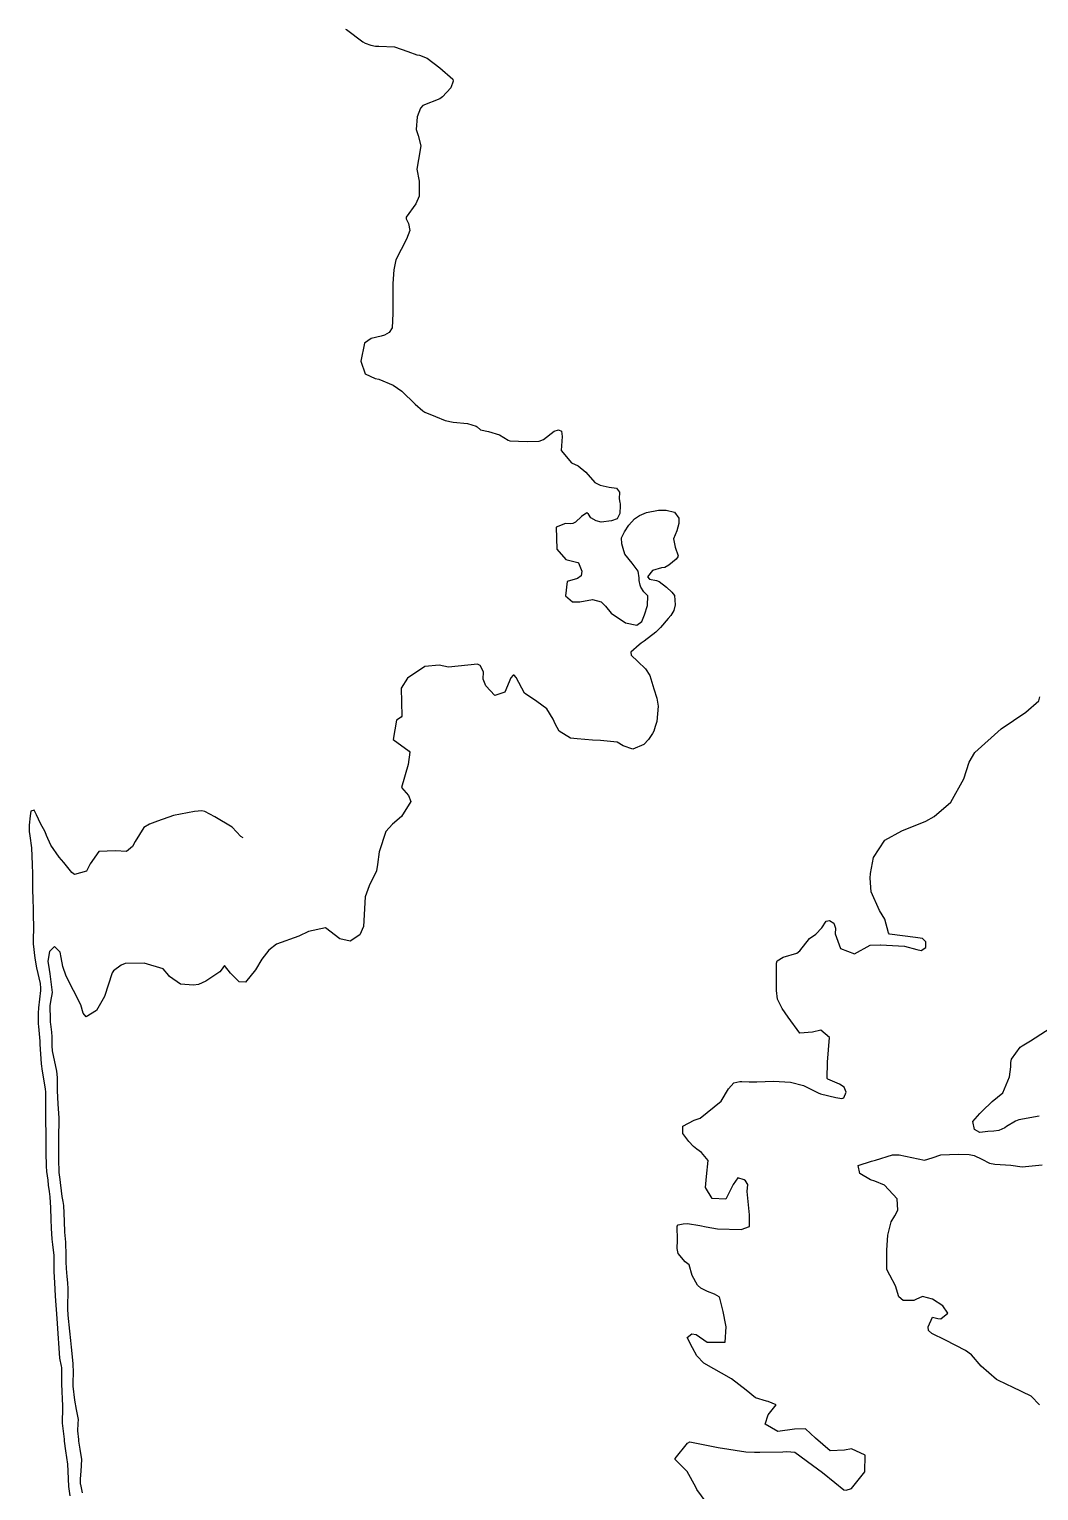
# Model space of a CAD drawing. Header units: feet. Extents: x 1313198 to 1317500, y 385000 to 389511.
# Drawn here: x 1315069 to 1315565, y 387532 to 388251 of the extents above; entities that cross this region are included whole.
import ezdxf

# ---------------------------------------------------------------- set-up
doc = ezdxf.new("R2010")
doc.units = ezdxf.units.FT
doc.layers.add('C-TOPO-MAJR', color=32, linetype='CONTINUOUS')

msp = doc.modelspace()

# ---------------------------------------------------------------- linework, layer by layer
at = {"layer": 'C-TOPO-MAJR'}
for points in [[(1315224.69, 388250.72), (1315225.1, 388250.57), (1315233.14, 388244.45), (1315234.25, 388243.92), (1315237.02, 388242.95), (1315239.42, 388242.45), (1315240.96, 388242.46), (1315248.75, 388242.14), (1315255.23, 388239.84), (1315259.71, 388238.21), (1315261, 388237.9), (1315264.72, 388236.5), (1315271.07, 388231.74), (1315277.34, 388226.15), (1315277.62, 388225.25), (1315276.37, 388221.91), (1315272.37, 388217.47), (1315270.92, 388216.57), (1315262.69, 388213.14), (1315261.43, 388211.97), (1315259.86, 388207.61), (1315259.28, 388201.47), (1315260.31, 388198.45), (1315261.59, 388193.37), (1315260.42, 388186.61), (1315259.6, 388181.91), (1315260.81, 388176.02), (1315260.89, 388168.55), (1315259.22, 388164.88), (1315254.47, 388158.35), (1315254.51, 388157.42), (1315255.63, 388155.12), (1315256.27, 388151.7), (1315254.6, 388147.5), (1315249.39, 388137.4), (1315248.31, 388132.39), (1315247.86, 388125.67), (1315247.82, 388119.67), (1315247.8, 388115.22), (1315247.85, 388110.94), (1315247.52, 388103.91), (1315246.06, 388101.63), (1315243.84, 388100.28), (1315242.13, 388099.8), (1315237.21, 388098.62), (1315234.02, 388096.39), (1315232.13, 388087.56), (1315234.36, 388081.18), (1315239.27, 388078.99), (1315240.92, 388078.57), (1315248.02, 388075.73), (1315252.36, 388072.68), (1315258.91, 388066.4), (1315262.61, 388063.04), (1315263.69, 388062.38), (1315268.89, 388060.21), (1315273.55, 388058.32), (1315277.48, 388057.53), (1315284.56, 388056.84), (1315288.87, 388055.58), (1315289.38, 388055.15), (1315291.05, 388053.66), (1315294.98, 388052.91), (1315300.31, 388051.28), (1315304.54, 388048.65), (1315305.35, 388048.34), (1315313.86, 388048.03), (1315319.75, 388048.18), (1315321.92, 388048.99), (1315327.28, 388053.05), (1315329.26, 388053.79), (1315330.74, 388052.99), (1315331.13, 388050.39), (1315330.66, 388043.64), (1315335.7, 388037.55), (1315338.96, 388035.94), (1315342.77, 388032.86), (1315347.17, 388027.81), (1315349.79, 388026.53), (1315354.17, 388025.5), (1315357.9, 388025.02), (1315359.4, 388023.15), (1315359.23, 388019.82), (1315359.43, 388017.96), (1315359.59, 388017.25), (1315359.65, 388016.45), (1315359.54, 388012.56), (1315358.23, 388009.96), (1315355.46, 388008.89), (1315350.28, 388008.33), (1315347.87, 388009), (1315345.28, 388010.5), (1315344.09, 388012.3), (1315343.29, 388012.95), (1315340.72, 388011.05), (1315337.76, 388008.33), (1315336.42, 388007.58), (1315335.36, 388007.51), (1315332.7, 388007.59), (1315328.19, 388005.91), (1315328.48, 387995.04), (1315333, 387989.89), (1315338.91, 387988.49), (1315339.21, 387988.26), (1315340.79, 387984.27), (1315340.48, 387981.95), (1315338.75, 387980.65), (1315333.64, 387979.14), (1315332.74, 387972.16), (1315336.19, 387969.12), (1315339.85, 387969.2), (1315346.03, 387970.21), (1315350.38, 387969.07), (1315352.46, 387967.02), (1315355.29, 387963.49), (1315362.34, 387958.86), (1315367.85, 387957.61), (1315370.38, 387959.4), (1315371.61, 387962.73), (1315373.07, 387967.4), (1315373.22, 387972.09), (1315371.36, 387974.09), (1315369.88, 387976.27), (1315369.55, 387977.29), (1315369.07, 387979.55), (1315369.03, 387980.98), (1315368.54, 387984.14), (1315365.47, 387988.08), (1315361.97, 387992.52), (1315361.07, 387995.29), (1315360.47, 387997.63), (1315360.3, 388000.62), (1315361.71, 388003.49), (1315363.98, 388006.77), (1315366.7, 388009.91), (1315369.23, 388011.67), (1315372.65, 388013.04), (1315378.45, 388014.23), (1315382.25, 388014.21), (1315386.3, 388013.28), (1315388.55, 388010.22), (1315388.52, 388007.63), (1315387.46, 388004.07), (1315385.87, 388000.11), (1315386.68, 387996.07), (1315388.1, 387991.83), (1315388.04, 387991.19), (1315387.26, 387990.17), (1315383.63, 387987.14), (1315381.58, 387986.06), (1315380.04, 387985.79), (1315375.47, 387984.6), (1315373.09, 387981.36), (1315374.1, 387980.28), (1315377.56, 387979.63), (1315378.89, 387979.15), (1315382.41, 387976.27), (1315385.07, 387973.95), (1315386.39, 387972.32), (1315386.66, 387967.64), (1315386.06, 387964.86), (1315384.59, 387962.4), (1315383.31, 387960.87), (1315379.49, 387956.46), (1315377.16, 387954.17), (1315371.45, 387949.77), (1315370.05, 387948.75), (1315368.99, 387947.96), (1315364.87, 387944.33), (1315365, 387942.92), (1315368.28, 387939.77), (1315372.16, 387936.21), (1315374.25, 387932.98), (1315376.28, 387926.36), (1315377.76, 387921.7), (1315378.32, 387917.77), (1315377.72, 387910.37), (1315377.19, 387908.81), (1315376.85, 387907.83), (1315376.19, 387905.61), (1315375.5, 387904.34), (1315373.6, 387901.47), (1315371.26, 387898.96), (1315365.96, 387896.62), (1315361.05, 387898.31), (1315358.1, 387900.05), (1315350.01, 387900.9), (1315346.08, 387901.19), (1315338.48, 387901.76), (1315335.31, 387902.11), (1315329.58, 387905.61), (1315327.64, 387909.08), (1315326.76, 387911.44), (1315323.59, 387916.57), (1315318.63, 387920.19), (1315312.54, 387924.2), (1315308.5, 387931.89), (1315307.59, 387933.04), (1315307.04, 387933.06), (1315305.92, 387931.76), (1315302.93, 387924.77), (1315298.06, 387923.09), (1315293.68, 387927.76), (1315292.37, 387931.04), (1315292.49, 387934.64), (1315290.77, 387937.84), (1315289.48, 387938.49), (1315275.33, 387937.08), (1315270.71, 387937.93), (1315263.63, 387937.36), (1315255.13, 387931.68), (1315252.03, 387926.67), (1315252.26, 387912.89), (1315252.04, 387912.47), (1315249.64, 387910.95), (1315248.09, 387901.5), (1315255.96, 387895.71), (1315256.22, 387895.21), (1315255.47, 387889.11), (1315252.08, 387877.84), (1315255.6, 387873.82), (1315256.8, 387870.94), (1315252.16, 387863.65), (1315247.76, 387859.86), (1315244.38, 387856.24), (1315241.17, 387846.2), (1315240.3, 387840), (1315239.86, 387836.83), (1315236.31, 387829.43), (1315234.26, 387824.06), (1315233.51, 387809.5), (1315231.63, 387805.44), (1315226.91, 387802.29), (1315221.79, 387803.35), (1315214.73, 387808.87), (1315206.36, 387807.1), (1315201.63, 387804.75), (1315190.73, 387800.81), (1315186.92, 387797.91), (1315183.45, 387793.36), (1315180.39, 387788.14), (1315175.43, 387782.15), (1315172.28, 387782.32), (1315168.03, 387786.55), (1315165.11, 387790.34), (1315163.55, 387787.98), (1315162.79, 387787.14), (1315155.95, 387782.67), (1315152.28, 387781.02), (1315149.8, 387780.55), (1315143.55, 387781.18), (1315138.13, 387784.91), (1315137.79, 387785.43), (1315135.02, 387788.69), (1315125.56, 387791.38), (1315116.33, 387791.35), (1315114.35, 387790.4), (1315110.56, 387787.6), (1315109.83, 387786.62), (1315106.12, 387775.02), (1315102.18, 387768.18), (1315097.04, 387765.1), (1315095.62, 387766.84), (1315094.42, 387771), (1315087.27, 387785.1), (1315085.62, 387789.89), (1315084.89, 387794.23), (1315084.29, 387796.91), (1315081.52, 387799.59), (1315079.09, 387797.23), (1315078.34, 387792.42), (1315078.87, 387788.3), (1315079.28, 387786.19), (1315080.33, 387777), (1315079.62, 387772.62), (1315079.29, 387770.46), (1315079.42, 387763.73), (1315079.47, 387762.44), (1315079.56, 387761.45), (1315080.12, 387757.52), (1315080.26, 387755.18), (1315080.18, 387750.85), (1315080.37, 387748.35), (1315082.53, 387738.36), (1315082.89, 387735.27), (1315082.92, 387728.66), (1315083.12, 387722.24), (1315083.68, 387715.26), (1315083.7, 387714.65), (1315083.56, 387705.51), (1315083.55, 387697.17), (1315083.57, 387694.89), (1315083.73, 387688.65), (1315083.84, 387687.26), (1315083.94, 387686.43), (1315085.18, 387676.68), (1315085.62, 387674.32), (1315085.92, 387672.31), (1315086.3, 387664.53), (1315086.5, 387659.12), (1315086.9, 387654.25), (1315086.97, 387652.94), (1315087.06, 387649.07), (1315087.1, 387644.64), (1315087.25, 387641.36), (1315087.63, 387637.34), (1315087.9, 387634.22), (1315088.02, 387631.26), (1315087.98, 387621.38), (1315088.14, 387618.28), (1315088.86, 387610.52), (1315089.35, 387605.96), (1315089.79, 387602.64), (1315090.57, 387594.58), (1315090.68, 387590.01), (1315090.53, 387585.44), (1315090.59, 387583.35), (1315091.35, 387576.62), (1315092.26, 387571.89), (1315093.18, 387567.1), (1315093.03, 387565.08), (1315092.92, 387561.54), (1315093.28, 387557.22), (1315093.33, 387556.44), (1315093.96, 387552.45), (1315094.83, 387547.41), (1315094.52, 387541.71), (1315094.17, 387537.94), (1315094.22, 387535.43), (1315094.26, 387535.03), (1315095.13, 387530.95)], [(1315401.88, 387526.32), (1315397.35, 387532.59), (1315396.78, 387533.73), (1315392.52, 387541.42), (1315386.7, 387547.38), (1315386.71, 387547.87), (1315392.69, 387555.38), (1315393.88, 387556), (1315407.77, 387553.29), (1315421.41, 387551.13), (1315425.7, 387551), (1315428.3, 387550.98), (1315439.66, 387551.07), (1315441.65, 387551.35), (1315445.48, 387550.97), (1315454.22, 387544.61), (1315459.1, 387540.99), (1315465.22, 387536.04), (1315469.64, 387532.53), (1315470.72, 387532.36), (1315473.4, 387533.16), (1315480.02, 387541.33), (1315480.05, 387549.48), (1315473.43, 387552.64), (1315469.91, 387551.92), (1315462.91, 387551.7), (1315455.66, 387557.83), (1315450.8, 387562.42), (1315445.4, 387562.25), (1315437.15, 387561.19), (1315430.94, 387564.68), (1315432.4, 387569.26), (1315436.32, 387574.28), (1315432.42, 387575.9), (1315431.56, 387576), (1315426.19, 387577.73), (1315421.55, 387581.5), (1315414.46, 387587.09), (1315400.81, 387594.7), (1315397.41, 387598.43), (1315395.27, 387602.3), (1315392.57, 387607.32), (1315394.9, 387609.1), (1315397.09, 387608.91), (1315402.35, 387605.02), (1315411.32, 387605.13), (1315411.81, 387612.64), (1315411.65, 387613.43), (1315410.24, 387620.15), (1315408.67, 387626.7), (1315408.37, 387627.3), (1315405.96, 387628.74), (1315402.54, 387630.01), (1315399.32, 387631.63), (1315397.65, 387633.05), (1315395.04, 387637.84), (1315393.6, 387643.02), (1315391.67, 387644.63), (1315388.14, 387648.62), (1315387.74, 387651.08), (1315387.91, 387655.17), (1315387.71, 387662.08), (1315388.09, 387662.7), (1315390.6, 387663.26), (1315392.68, 387663.38), (1315398.81, 387662.51), (1315401.99, 387661.75), (1315407.57, 387660.88), (1315419.12, 387660.54), (1315423.26, 387661.89), (1315423.27, 387667.76), (1315422.12, 387679.12), (1315422.35, 387682.54), (1315421.28, 387684.39), (1315420.68, 387684.87), (1315417.52, 387685.87), (1315415.15, 387682.64), (1315411.63, 387675.32), (1315404.83, 387675.8), (1315401.67, 387681.2), (1315402.1, 387686.61), (1315402.99, 387694.33), (1315399.64, 387698.38), (1315397.27, 387699.93), (1315395.66, 387701.27), (1315393.42, 387703.7), (1315390.4, 387707.73), (1315390.46, 387711.27), (1315396.04, 387714.28), (1315398.97, 387715.28), (1315409.23, 387723.53), (1315412.89, 387729.7), (1315415.58, 387732.59), (1315418.41, 387733.22), (1315419.5, 387733.22), (1315423.04, 387733.17), (1315426.8, 387733.16), (1315435.1, 387733.35), (1315443.38, 387732.9), (1315449.8, 387731.33), (1315457.08, 387727.63), (1315458.1, 387727.2), (1315465.74, 387725.46), (1315468.68, 387724.96), (1315469.56, 387725.17), (1315470.77, 387728.09), (1315469.78, 387730.39), (1315467.46, 387731.92), (1315461.71, 387734.44), (1315461.39, 387734.8), (1315461.62, 387742.76), (1315462.55, 387754.97), (1315458.27, 387758.54), (1315454.23, 387757.44), (1315448.02, 387756.96), (1315442.18, 387764.82), (1315439.31, 387769.1), (1315436.94, 387773.78), (1315436.53, 387778.07), (1315436.46, 387791.49), (1315436.81, 387792.57), (1315439.77, 387794.4), (1315446.44, 387796.3), (1315447.95, 387797.59), (1315452.66, 387803.59), (1315455.8, 387805.72), (1315458.87, 387808.78), (1315460.93, 387812.16), (1315462.6, 387812.36), (1315464.66, 387811.14), (1315465.5, 387808.6), (1315465.28, 387805.9), (1315467.92, 387798.74), (1315474.89, 387795.96), (1315482.58, 387800.29), (1315487.48, 387800.45), (1315487.67, 387800.42), (1315499.51, 387799.85), (1315505.59, 387798.25), (1315507.72, 387797.7), (1315509.97, 387799.14), (1315509.87, 387801.94), (1315508.33, 387803.58), (1315504.86, 387804.07), (1315492.11, 387805.77), (1315491.52, 387806.43), (1315489.84, 387813.16), (1315487.13, 387817.38), (1315483.01, 387826.56), (1315482.62, 387833.22), (1315482.76, 387835.59), (1315484.2, 387843.38), (1315489.8, 387851.86), (1315498.17, 387856.46), (1315509.96, 387861.22), (1315514.04, 387863.55), (1315522.27, 387870.55), (1315528.68, 387882.08), (1315531.17, 387890.34), (1315534.05, 387895.05), (1315547.03, 387906.71), (1315559.15, 387914.82), (1315565.42, 387920.43), (1315566.02, 387922.49)], [(1315174.24, 387853.15), (1315173.17, 387853.68), (1315168.92, 387858.33), (1315160.34, 387863.36), (1315155.49, 387866.08), (1315153.94, 387866.34), (1315150.41, 387866), (1315140.08, 387864.06), (1315132.16, 387861.2), (1315128.18, 387859.79), (1315125.51, 387858.11), (1315121.18, 387851.21), (1315119.9, 387848.89), (1315116.91, 387846.36), (1315111.61, 387846.7), (1315103.28, 387846.34), (1315099.08, 387840.3), (1315097.19, 387836.77), (1315091.45, 387835.04), (1315090.14, 387836.07), (1315086.07, 387840.97), (1315083.77, 387843.56), (1315079.69, 387849.46), (1315077.62, 387854.25), (1315076.87, 387856.01), (1315074.63, 387860.19), (1315072.74, 387864.38), (1315071.52, 387866.67), (1315069.98, 387866.26), (1315069.63, 387863.95), (1315069.16, 387859.27), (1315069.12, 387856.15), (1315069.49, 387854.01), (1315070.23, 387848.12), (1315070.51, 387839.97), (1315070.6, 387838.61), (1315070.72, 387836.77), (1315070.75, 387832.81), (1315070.74, 387829.12), (1315070.89, 387821.38), (1315071.01, 387819.52), (1315071.04, 387818.9), (1315071.07, 387814.25), (1315071.16, 387810.09), (1315071.21, 387809.01), (1315071.09, 387802.98), (1315071.1, 387800.92), (1315071.91, 387793.93), (1315072.75, 387789.19), (1315074.42, 387781.42), (1315074.7, 387779.13), (1315074.61, 387777.94), (1315073.61, 387769.52), (1315073.52, 387766.89), (1315073.56, 387761.93), (1315073.58, 387761.6), (1315073.74, 387760.3), (1315074.3, 387753.04), (1315074.35, 387751.61), (1315074.92, 387741.89), (1315075.45, 387738.27), (1315076.99, 387729.62), (1315077.12, 387728.05), (1315077.13, 387722.78), (1315077.12, 387715.03), (1315077.22, 387706.39), (1315077.35, 387698.32), (1315077.47, 387691.59), (1315077.67, 387688.97), (1315078.19, 387684.81), (1315078.43, 387682.3), (1315078.85, 387679.11), (1315079.27, 387676.55), (1315079.58, 387671.05), (1315079.72, 387665.46), (1315079.96, 387661.06), (1315080.28, 387655.64), (1315080.62, 387653.1), (1315081.15, 387647.69), (1315081.18, 387643.12), (1315081.27, 387639.81), (1315081.62, 387634.24), (1315081.75, 387631.18), (1315081.89, 387627.76), (1315082.66, 387616.75), (1315082.83, 387614.2), (1315083.96, 387597.14), (1315084.74, 387593.21), (1315084.9, 387592.56), (1315085.04, 387589.85), (1315084.93, 387585.43), (1315085.08, 387579.96), (1315085.26, 387578.09), (1315085.53, 387572.96), (1315085.33, 387565.24), (1315085.79, 387561.3), (1315086.3, 387557.29), (1315086.36, 387556.44), (1315087.02, 387551.57), (1315087.96, 387545.04), (1315088.12, 387541.69), (1315088.39, 387534.15), (1315088.54, 387532.96), (1315089.02, 387529.55)], [(1315565.67, 387716.16), (1315555.71, 387714.37), (1315554.03, 387713.75), (1315549.55, 387711.08), (1315548.7, 387710.52), (1315545.77, 387709.11), (1315543.39, 387708.88), (1315540.47, 387708.69), (1315536.44, 387708.25), (1315533.88, 387709.73), (1315533.1, 387713.6), (1315536.44, 387717.51), (1315537.6, 387718.62), (1315542.51, 387723.38), (1315547.79, 387727.67), (1315551.07, 387735.56), (1315551.66, 387740.5), (1315551.76, 387742.62), (1315552.1, 387744.24), (1315556.34, 387750.13), (1315557.35, 387750.78), (1315561.4, 387753.32), (1315573.92, 387761.28)], [(1315565.88, 387574.18), (1315561.66, 387578.49), (1315557.34, 387580.65), (1315552.15, 387583.15), (1315550.01, 387584.11), (1315544.67, 387586.63), (1315537.2, 387593.31), (1315532.33, 387598.77), (1315529.49, 387600.94), (1315519.66, 387606.05), (1315512.85, 387609.32), (1315511.28, 387610.83), (1315511.06, 387612.64), (1315513.26, 387617.31), (1315515.82, 387616.73), (1315517.26, 387616.47), (1315520.72, 387619.34), (1315518.36, 387622.97), (1315513.15, 387626.19), (1315508.26, 387627.49), (1315505.02, 387625.99), (1315503.98, 387625.57), (1315498.82, 387625.5), (1315496.59, 387627.31), (1315495, 387632.82), (1315492.22, 387638.04), (1315490.75, 387640.84), (1315490.72, 387650.32), (1315491.27, 387657.7), (1315492.89, 387664.21), (1315494.69, 387667.15), (1315496.14, 387669.92), (1315495.83, 387675.54), (1315489.54, 387682.21), (1315484.91, 387684.25), (1315482.71, 387684.84), (1315477.53, 387687.94), (1315476.64, 387691.88), (1315483.25, 387694.12), (1315485.19, 387694.63), (1315493.62, 387697.18), (1315496.9, 387697.27), (1315509.2, 387694.51), (1315513.04, 387695.64), (1315517.33, 387697.13), (1315525.9, 387697.45), (1315531.17, 387697.37), (1315533.63, 387696.85), (1315537.53, 387695.01), (1315541.22, 387693.17), (1315543.84, 387692.59), (1315551.75, 387692.13), (1315557.22, 387691.37), (1315567.06, 387692.24)]]:
    msp.add_lwpolyline(points, dxfattribs=at)

doc.saveas('drawing.dxf')
